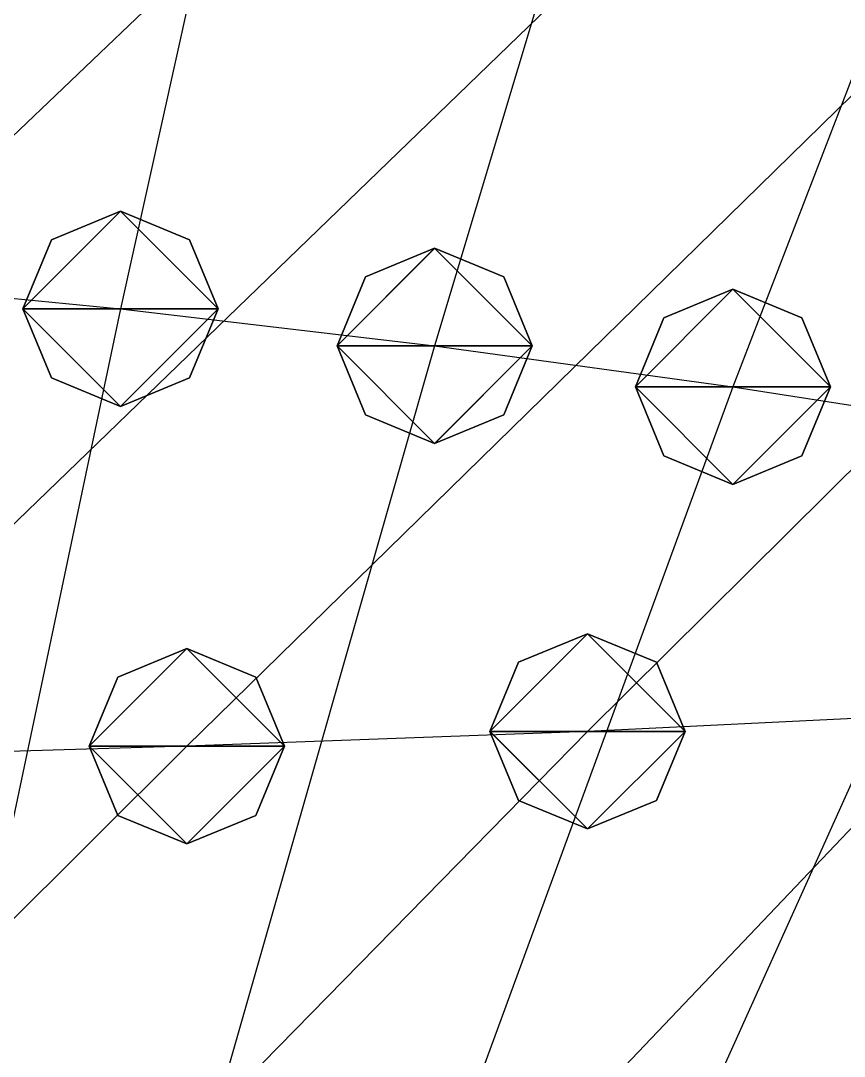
# Model space of a CAD drawing. Header units: metres. Extents: x -59 to 99, y -54 to 55.
# Drawn here: x 28.05 to 36.49, y 0.35 to 10.95 of the extents above; entities that cross this region are included whole.
import ezdxf

# ---------------------------------------------------------------- set-up
doc = ezdxf.new("R2010")
doc.units = ezdxf.units.M

msp = doc.modelspace()

# ---------------------------------------------------------------- linework, layer by layer
for p, q in [((31.549576, 19.192104, -209.16345), (29.071415, 8.002361, -208.44037)), ((35.642563, 18.820251, -203.8381), (32.28979, 7.622429, -203.00282)), ((39.660374, 18.410797, -197.96855), (35.34532, 7.2039223, -197.00543)), ((45.062016, 14.784836, -146.03622), (33.856544, 3.675293, -146.44427)), ((41.05731, 14.587231, -143.21492), (29.750278, 3.522213, -144.26007)), ((36.898182, 14.41814, -140.80763), (25.495872, 3.4013252, -142.54208)), ((32.69128, 14.283207, -138.88821), (21.212288, 3.3174706, -141.35335)), ((29.071415, 9.002361, -208.4402), (28.364307, 8.709468, -208.44025)), ((29.071415, 9.002361, -208.4402), (28.364307, 8.709468, -208.44025)), ((29.071415, 9.002361, -208.4402), (28.364307, 8.709468, -208.44025)), ((29.071415, 9.002361, -208.4402), (28.364307, 8.709468, -208.44025)), ((29.778522, 8.709468, -208.44025), (29.071415, 9.002361, -208.4402)), ((29.778522, 8.709468, -208.44025), (29.071415, 9.002361, -208.4402)), ((29.778522, 8.709468, -208.44025), (29.071415, 9.002361, -208.4402)), ((29.778522, 8.709468, -208.44025), (29.071415, 9.002361, -208.4402)), ((28.364307, 8.709468, -208.44025), (28.071415, 8.002361, -208.44037)), ((28.364307, 8.709468, -208.44025), (28.071415, 8.002361, -208.44037)), ((28.364307, 8.709468, -208.44025), (28.071415, 8.002361, -208.44037)), ((28.364307, 8.709468, -208.44025), (28.071415, 8.002361, -208.44037)), ((30.071415, 8.002361, -208.44037), (29.778522, 8.709468, -208.44025)), ((30.071415, 8.002361, -208.44037), (29.778522, 8.709468, -208.44025)), ((30.071415, 8.002361, -208.44037), (29.778522, 8.709468, -208.44025)), ((30.071415, 8.002361, -208.44037), (29.778522, 8.709468, -208.44025)), ((32.28979, 8.622429, -203.00266), (31.582684, 8.3295355, -203.0027)), ((32.28979, 8.622429, -203.00266), (31.582684, 8.3295355, -203.0027)), ((32.28979, 8.622429, -203.00266), (31.582684, 8.3295355, -203.0027)), ((32.28979, 8.622429, -203.00266), (31.582684, 8.3295355, -203.0027)), ((32.9969, 8.3295355, -203.0027), (32.28979, 8.622429, -203.00266)), ((32.9969, 8.3295355, -203.0027), (32.28979, 8.622429, -203.00266)), ((32.9969, 8.3295355, -203.0027), (32.28979, 8.622429, -203.00266)), ((32.9969, 8.3295355, -203.0027), (32.28979, 8.622429, -203.00266)), ((25.722347, 8.326824, -213.0821), (29.071415, 8.002361, -208.44037)), ((31.582684, 8.3295355, -203.0027), (31.289791, 7.622429, -203.00282)), ((31.582684, 8.3295355, -203.0027), (31.289791, 7.622429, -203.00282)), ((31.582684, 8.3295355, -203.0027), (31.289791, 7.622429, -203.00282)), ((31.582684, 8.3295355, -203.0027), (31.289791, 7.622429, -203.00282)), ((33.28979, 7.622429, -203.00282), (32.9969, 8.3295355, -203.0027)), ((33.28979, 7.622429, -203.00282), (32.9969, 8.3295355, -203.0027)), ((33.28979, 7.622429, -203.00282), (32.9969, 8.3295355, -203.0027)), ((33.28979, 7.622429, -203.00282), (32.9969, 8.3295355, -203.0027)), ((35.34532, 8.203922, -197.00526), (34.638214, 7.911029, -197.00531)), ((35.34532, 8.203922, -197.00526), (34.638214, 7.911029, -197.00531)), ((35.34532, 8.203922, -197.00526), (34.638214, 7.911029, -197.00531)), ((35.34532, 8.203922, -197.00526), (34.638214, 7.911029, -197.00531)), ((36.05243, 7.911029, -197.00531), (35.34532, 8.203922, -197.00526)), ((36.05243, 7.911029, -197.00531), (35.34532, 8.203922, -197.00526)), ((36.05243, 7.911029, -197.00531), (35.34532, 8.203922, -197.00526)), ((36.05243, 7.911029, -197.00531), (35.34532, 8.203922, -197.00526)), ((29.071415, 8.002361, -208.44037), (26.725258, -3.130951, -208.5158)), ((28.071415, 8.002361, -208.44037), (28.364307, 7.2952547, -208.44049)), ((28.071415, 8.002361, -208.44037), (28.364307, 7.2952547, -208.44049)), ((28.071415, 8.002361, -208.44037), (28.364307, 7.2952547, -208.44049)), ((28.071415, 8.002361, -208.44037), (28.364307, 7.2952547, -208.44049)), ((29.071415, 8.002361, -208.44037), (32.28979, 7.622429, -203.00282)), ((29.778522, 7.2952547, -208.44049), (30.071415, 8.002361, -208.44037)), ((29.778522, 7.2952547, -208.44049), (30.071415, 8.002361, -208.44037)), ((29.778522, 7.2952547, -208.44049), (30.071415, 8.002361, -208.44037)), ((29.778522, 7.2952547, -208.44049), (30.071415, 8.002361, -208.44037)), ((34.638214, 7.911029, -197.00531), (34.34532, 7.2039223, -197.00543)), ((34.638214, 7.911029, -197.00531), (34.34532, 7.2039223, -197.00543)), ((34.638214, 7.911029, -197.00531), (34.34532, 7.2039223, -197.00543)), ((34.638214, 7.911029, -197.00531), (34.34532, 7.2039223, -197.00543)), ((36.34532, 7.2039223, -197.00543), (36.05243, 7.911029, -197.00531)), ((36.34532, 7.2039223, -197.00543), (36.05243, 7.911029, -197.00531)), ((36.34532, 7.2039223, -197.00543), (36.05243, 7.911029, -197.00531)), ((36.34532, 7.2039223, -197.00543), (36.05243, 7.911029, -197.00531)), ((32.28979, 7.622429, -203.00282), (29.10085, -3.53545, -202.7297)), ((31.289791, 7.622429, -203.00282), (31.582684, 6.9153223, -203.00294)), ((31.289791, 7.622429, -203.00282), (31.582684, 6.9153223, -203.00294)), ((31.289791, 7.622429, -203.00282), (31.582684, 6.9153223, -203.00294)), ((31.289791, 7.622429, -203.00282), (31.582684, 6.9153223, -203.00294)), ((32.28979, 7.622429, -203.00282), (35.34532, 7.2039223, -197.00543)), ((32.9969, 6.9153223, -203.00294), (33.28979, 7.622429, -203.00282)), ((32.9969, 6.9153223, -203.00294), (33.28979, 7.622429, -203.00282)), ((32.9969, 6.9153223, -203.00294), (33.28979, 7.622429, -203.00282)), ((32.9969, 6.9153223, -203.00294), (33.28979, 7.622429, -203.00282)), ((28.364307, 7.2952547, -208.44049), (29.071415, 7.0023613, -208.44054)), ((28.364307, 7.2952547, -208.44049), (29.071415, 7.0023613, -208.44054)), ((28.364307, 7.2952547, -208.44049), (29.071415, 7.0023613, -208.44054)), ((28.364307, 7.2952547, -208.44049), (29.071415, 7.0023613, -208.44054)), ((29.071415, 7.0023613, -208.44054), (29.778522, 7.2952547, -208.44049)), ((29.071415, 7.0023613, -208.44054), (29.778522, 7.2952547, -208.44049)), ((29.071415, 7.0023613, -208.44054), (29.778522, 7.2952547, -208.44049)), ((29.071415, 7.0023613, -208.44054), (29.778522, 7.2952547, -208.44049)), ((35.34532, 7.2039223, -197.00543), (31.244015, -3.9780731, -196.3892)), ((34.34532, 7.2039223, -197.00543), (34.638214, 6.4968157, -197.00555)), ((34.34532, 7.2039223, -197.00543), (34.638214, 6.4968157, -197.00555)), ((34.34532, 7.2039223, -197.00543), (34.638214, 6.4968157, -197.00555)), ((34.34532, 7.2039223, -197.00543), (34.638214, 6.4968157, -197.00555)), ((35.34532, 7.2039223, -197.00543), (38.187756, 6.7615356, -190.6631)), ((36.05243, 6.4968157, -197.00555), (36.34532, 7.2039223, -197.00543)), ((36.05243, 6.4968157, -197.00555), (36.34532, 7.2039223, -197.00543)), ((36.05243, 6.4968157, -197.00555), (36.34532, 7.2039223, -197.00543)), ((36.05243, 6.4968157, -197.00555), (36.34532, 7.2039223, -197.00543)), ((31.582684, 6.9153223, -203.00294), (32.28979, 6.622429, -203.00299)), ((31.582684, 6.9153223, -203.00294), (32.28979, 6.622429, -203.00299)), ((31.582684, 6.9153223, -203.00294), (32.28979, 6.622429, -203.00299)), ((31.582684, 6.9153223, -203.00294), (32.28979, 6.622429, -203.00299)), ((32.28979, 6.622429, -203.00299), (32.9969, 6.9153223, -203.00294)), ((32.28979, 6.622429, -203.00299), (32.9969, 6.9153223, -203.00294)), ((32.28979, 6.622429, -203.00299), (32.9969, 6.9153223, -203.00294)), ((32.28979, 6.622429, -203.00299), (32.9969, 6.9153223, -203.00294)), ((38.187756, 6.7615356, -190.6631), (33.139343, -4.443886, -189.7119)), ((34.638214, 6.4968157, -197.00555), (35.34532, 6.2039223, -197.0056)), ((34.638214, 6.4968157, -197.00555), (35.34532, 6.2039223, -197.0056)), ((34.638214, 6.4968157, -197.00555), (35.34532, 6.2039223, -197.0056)), ((34.638214, 6.4968157, -197.00555), (35.34532, 6.2039223, -197.0056)), ((35.34532, 6.2039223, -197.0056), (36.05243, 6.4968157, -197.00555)), ((35.34532, 6.2039223, -197.0056), (36.05243, 6.4968157, -197.00555)), ((35.34532, 6.2039223, -197.0056), (36.05243, 6.4968157, -197.00555)), ((35.34532, 6.2039223, -197.0056), (36.05243, 6.4968157, -197.00555)), ((33.856544, 4.675293, -146.4441), (33.149437, 4.3823996, -146.44415)), ((33.856544, 4.675293, -146.4441), (33.149437, 4.3823996, -146.44415)), ((33.856544, 4.675293, -146.4441), (33.149437, 4.3823996, -146.44415)), ((33.856544, 4.675293, -146.4441), (33.149437, 4.3823996, -146.44415)), ((34.563652, 4.3823996, -146.44415), (33.856544, 4.675293, -146.4441)), ((34.563652, 4.3823996, -146.44415), (33.856544, 4.675293, -146.4441)), ((34.563652, 4.3823996, -146.44415), (33.856544, 4.675293, -146.4441)), ((34.563652, 4.3823996, -146.44415), (33.856544, 4.675293, -146.4441)), ((29.750278, 4.522213, -144.2599), (29.04317, 4.2293196, -144.25995)), ((29.750278, 4.522213, -144.2599), (29.04317, 4.2293196, -144.25995)), ((29.750278, 4.522213, -144.2599), (29.04317, 4.2293196, -144.25995)), ((29.750278, 4.522213, -144.2599), (29.04317, 4.2293196, -144.25995)), ((30.457386, 4.2293196, -144.25995), (29.750278, 4.522213, -144.2599)), ((30.457386, 4.2293196, -144.25995), (29.750278, 4.522213, -144.2599)), ((30.457386, 4.2293196, -144.25995), (29.750278, 4.522213, -144.2599)), ((30.457386, 4.2293196, -144.25995), (29.750278, 4.522213, -144.2599)), ((33.149437, 4.3823996, -146.44415), (32.856544, 3.675293, -146.44427)), ((33.149437, 4.3823996, -146.44415), (32.856544, 3.675293, -146.44427)), ((33.149437, 4.3823996, -146.44415), (32.856544, 3.675293, -146.44427)), ((33.149437, 4.3823996, -146.44415), (32.856544, 3.675293, -146.44427)), ((34.856544, 3.675293, -146.44427), (34.563652, 4.3823996, -146.44415)), ((34.856544, 3.675293, -146.44427), (34.563652, 4.3823996, -146.44415)), ((34.856544, 3.675293, -146.44427), (34.563652, 4.3823996, -146.44415)), ((34.856544, 3.675293, -146.44427), (34.563652, 4.3823996, -146.44415)), ((29.04317, 4.2293196, -144.25995), (28.750278, 3.522213, -144.26007)), ((29.04317, 4.2293196, -144.25995), (28.750278, 3.522213, -144.26007)), ((29.04317, 4.2293196, -144.25995), (28.750278, 3.522213, -144.26007)), ((29.04317, 4.2293196, -144.25995), (28.750278, 3.522213, -144.26007)), ((30.750278, 3.522213, -144.26007), (30.457386, 4.2293196, -144.25995)), ((30.750278, 3.522213, -144.26007), (30.457386, 4.2293196, -144.25995)), ((30.750278, 3.522213, -144.26007), (30.457386, 4.2293196, -144.25995)), ((30.750278, 3.522213, -144.26007), (30.457386, 4.2293196, -144.25995)), ((37.67569, 3.858944, -149.07779), (27.027634, -7.3235016, -148.439)), ((37.67569, 3.858944, -149.07779), (33.856544, 3.675293, -146.44427)), ((33.856544, 3.675293, -146.44427), (22.93851, -7.4652863, -146.40228)), ((33.856544, 3.675293, -146.44427), (29.750278, 3.522213, -144.26007)), ((32.856544, 3.675293, -146.44427), (33.149437, 2.9681861, -146.4444)), ((32.856544, 3.675293, -146.44427), (33.149437, 2.9681861, -146.4444)), ((32.856544, 3.675293, -146.44427), (33.149437, 2.9681861, -146.4444)), ((32.856544, 3.675293, -146.44427), (33.149437, 2.9681861, -146.4444)), ((34.563652, 2.9681864, -146.4444), (34.856544, 3.675293, -146.44427)), ((34.563652, 2.9681864, -146.4444), (34.856544, 3.675293, -146.44427)), ((34.563652, 2.9681864, -146.4444), (34.856544, 3.675293, -146.44427)), ((34.563652, 2.9681864, -146.4444), (34.856544, 3.675293, -146.44427)), ((29.750278, 3.522213, -144.26007), (18.59135, -7.5747566, -144.83815)), ((29.750278, 3.522213, -144.26007), (25.495872, 3.4013252, -142.54208)), ((28.750278, 3.522213, -144.26007), (29.04317, 2.8151062, -144.2602)), ((28.750278, 3.522213, -144.26007), (29.04317, 2.8151062, -144.2602)), ((28.750278, 3.522213, -144.26007), (29.04317, 2.8151062, -144.2602)), ((28.750278, 3.522213, -144.26007), (29.04317, 2.8151062, -144.2602)), ((30.457386, 2.8151064, -144.2602), (30.750278, 3.522213, -144.26007)), ((30.457386, 2.8151064, -144.2602), (30.750278, 3.522213, -144.26007)), ((30.457386, 2.8151064, -144.2602), (30.750278, 3.522213, -144.26007)), ((30.457386, 2.8151064, -144.2602), (30.750278, 3.522213, -144.26007)), ((33.149437, 2.9681861, -146.4444), (33.856544, 2.675293, -146.44444)), ((33.149437, 2.9681861, -146.4444), (33.856544, 2.675293, -146.44444)), ((33.149437, 2.9681861, -146.4444), (33.856544, 2.675293, -146.44444)), ((33.149437, 2.9681861, -146.4444), (33.856544, 2.675293, -146.44444)), ((33.856544, 2.675293, -146.44444), (34.563652, 2.9681864, -146.4444)), ((33.856544, 2.675293, -146.44444), (34.563652, 2.9681864, -146.4444)), ((33.856544, 2.675293, -146.44444), (34.563652, 2.9681864, -146.4444)), ((33.856544, 2.675293, -146.44444), (34.563652, 2.9681864, -146.4444)), ((29.04317, 2.8151062, -144.2602), (29.750278, 2.522213, -144.26024)), ((29.04317, 2.8151062, -144.2602), (29.750278, 2.522213, -144.26024)), ((29.04317, 2.8151062, -144.2602), (29.750278, 2.522213, -144.26024)), ((29.04317, 2.8151062, -144.2602), (29.750278, 2.522213, -144.26024)), ((29.750278, 2.522213, -144.26024), (30.457386, 2.8151064, -144.2602)), ((29.750278, 2.522213, -144.26024), (30.457386, 2.8151064, -144.2602)), ((29.750278, 2.522213, -144.26024), (30.457386, 2.8151064, -144.2602)), ((29.750278, 2.522213, -144.26024), (30.457386, 2.8151064, -144.2602))]:
    msp.add_line(p, q)
for points in [[(28.071415, 8.002361, -208.44037), (28.364307, 8.709468, -208.44025), (29.071415, 9.002361, -208.4402), (29.071514, 9.002461, -208.4401)], [(28.071415, 8.002361, -208.44037), (28.364307, 8.709468, -208.44025), (29.071415, 9.002361, -208.4402), (29.071514, 9.002461, -208.4401)], [(28.071415, 8.002361, -208.44037), (28.364307, 8.709468, -208.44025), (29.071415, 9.002361, -208.4402), (29.071514, 9.002461, -208.4401)], [(28.071415, 8.002361, -208.44037), (28.364307, 8.709468, -208.44025), (29.071415, 9.002361, -208.4402), (29.071514, 9.002461, -208.4401)], [(28.071415, 8.002361, -208.44037), (29.071415, 9.002361, -208.4402), (30.071415, 8.002361, -208.44037), (30.071514, 8.002461, -208.44026)], [(28.071415, 8.002361, -208.44037), (29.071415, 9.002361, -208.4402), (30.071415, 8.002361, -208.44037), (30.071514, 8.002461, -208.44026)], [(28.071415, 8.002361, -208.44037), (29.071415, 9.002361, -208.4402), (30.071415, 8.002361, -208.44037), (30.071514, 8.002461, -208.44026)], [(28.071415, 8.002361, -208.44037), (29.071415, 9.002361, -208.4402), (30.071415, 8.002361, -208.44037), (30.071514, 8.002461, -208.44026)], [(29.071415, 9.002361, -208.4402), (29.778522, 8.709468, -208.44025), (30.071415, 8.002361, -208.44037), (30.071514, 8.002461, -208.44026)], [(29.071415, 9.002361, -208.4402), (29.778522, 8.709468, -208.44025), (30.071415, 8.002361, -208.44037), (30.071514, 8.002461, -208.44026)], [(29.071415, 9.002361, -208.4402), (29.778522, 8.709468, -208.44025), (30.071415, 8.002361, -208.44037), (30.071514, 8.002461, -208.44026)], [(29.071415, 9.002361, -208.4402), (29.778522, 8.709468, -208.44025), (30.071415, 8.002361, -208.44037), (30.071514, 8.002461, -208.44026)], [(31.289791, 7.622429, -203.00282), (31.582684, 8.3295355, -203.0027), (32.28979, 8.622429, -203.00266), (32.28989, 8.622529, -203.00255)], [(31.289791, 7.622429, -203.00282), (31.582684, 8.3295355, -203.0027), (32.28979, 8.622429, -203.00266), (32.28989, 8.622529, -203.00255)], [(31.289791, 7.622429, -203.00282), (31.582684, 8.3295355, -203.0027), (32.28979, 8.622429, -203.00266), (32.28989, 8.622529, -203.00255)], [(31.289791, 7.622429, -203.00282), (31.582684, 8.3295355, -203.0027), (32.28979, 8.622429, -203.00266), (32.28989, 8.622529, -203.00255)], [(31.289791, 7.622429, -203.00282), (32.28979, 8.622429, -203.00266), (33.28979, 7.622429, -203.00282), (33.28989, 7.622529, -203.00272)], [(31.289791, 7.622429, -203.00282), (32.28979, 8.622429, -203.00266), (33.28979, 7.622429, -203.00282), (33.28989, 7.622529, -203.00272)], [(31.289791, 7.622429, -203.00282), (32.28979, 8.622429, -203.00266), (33.28979, 7.622429, -203.00282), (33.28989, 7.622529, -203.00272)], [(31.289791, 7.622429, -203.00282), (32.28979, 8.622429, -203.00266), (33.28979, 7.622429, -203.00282), (33.28989, 7.622529, -203.00272)], [(32.28979, 8.622429, -203.00266), (32.9969, 8.3295355, -203.0027), (33.28979, 7.622429, -203.00282), (33.28989, 7.622529, -203.00272)], [(32.28979, 8.622429, -203.00266), (32.9969, 8.3295355, -203.0027), (33.28979, 7.622429, -203.00282), (33.28989, 7.622529, -203.00272)], [(32.28979, 8.622429, -203.00266), (32.9969, 8.3295355, -203.0027), (33.28979, 7.622429, -203.00282), (33.28989, 7.622529, -203.00272)], [(32.28979, 8.622429, -203.00266), (32.9969, 8.3295355, -203.0027), (33.28979, 7.622429, -203.00282), (33.28989, 7.622529, -203.00272)], [(34.34532, 7.2039223, -197.00543), (34.638214, 7.911029, -197.00531), (35.34532, 8.203922, -197.00526), (35.34542, 8.204022, -197.00516)], [(34.34532, 7.2039223, -197.00543), (34.638214, 7.911029, -197.00531), (35.34532, 8.203922, -197.00526), (35.34542, 8.204022, -197.00516)], [(34.34532, 7.2039223, -197.00543), (34.638214, 7.911029, -197.00531), (35.34532, 8.203922, -197.00526), (35.34542, 8.204022, -197.00516)], [(34.34532, 7.2039223, -197.00543), (34.638214, 7.911029, -197.00531), (35.34532, 8.203922, -197.00526), (35.34542, 8.204022, -197.00516)], [(34.34532, 7.2039223, -197.00543), (35.34532, 8.203922, -197.00526), (36.34532, 7.2039223, -197.00543), (36.34542, 7.2040224, -197.00533)], [(34.34532, 7.2039223, -197.00543), (35.34532, 8.203922, -197.00526), (36.34532, 7.2039223, -197.00543), (36.34542, 7.2040224, -197.00533)], [(34.34532, 7.2039223, -197.00543), (35.34532, 8.203922, -197.00526), (36.34532, 7.2039223, -197.00543), (36.34542, 7.2040224, -197.00533)], [(34.34532, 7.2039223, -197.00543), (35.34532, 8.203922, -197.00526), (36.34532, 7.2039223, -197.00543), (36.34542, 7.2040224, -197.00533)], [(35.34532, 8.203922, -197.00526), (36.05243, 7.911029, -197.00531), (36.34532, 7.2039223, -197.00543), (36.34542, 7.2040224, -197.00533)], [(35.34532, 8.203922, -197.00526), (36.05243, 7.911029, -197.00531), (36.34532, 7.2039223, -197.00543), (36.34542, 7.2040224, -197.00533)], [(35.34532, 8.203922, -197.00526), (36.05243, 7.911029, -197.00531), (36.34532, 7.2039223, -197.00543), (36.34542, 7.2040224, -197.00533)], [(35.34532, 8.203922, -197.00526), (36.05243, 7.911029, -197.00531), (36.34532, 7.2039223, -197.00543), (36.34542, 7.2040224, -197.00533)], [(29.071415, 7.0023613, -208.44054), (28.364307, 7.2952547, -208.44049), (28.071415, 8.002361, -208.44037), (28.071514, 8.002461, -208.44026)], [(30.071415, 8.002361, -208.44037), (29.071415, 7.0023613, -208.44054), (28.071415, 8.002361, -208.44037), (28.071514, 8.002461, -208.44026)], [(29.071415, 7.0023613, -208.44054), (28.364307, 7.2952547, -208.44049), (28.071415, 8.002361, -208.44037), (28.071514, 8.002461, -208.44026)], [(30.071415, 8.002361, -208.44037), (29.071415, 7.0023613, -208.44054), (28.071415, 8.002361, -208.44037), (28.071514, 8.002461, -208.44026)], [(29.071415, 7.0023613, -208.44054), (28.364307, 7.2952547, -208.44049), (28.071415, 8.002361, -208.44037), (28.071514, 8.002461, -208.44026)], [(30.071415, 8.002361, -208.44037), (29.071415, 7.0023613, -208.44054), (28.071415, 8.002361, -208.44037), (28.071514, 8.002461, -208.44026)], [(29.071415, 7.0023613, -208.44054), (28.364307, 7.2952547, -208.44049), (28.071415, 8.002361, -208.44037), (28.071514, 8.002461, -208.44026)], [(30.071415, 8.002361, -208.44037), (29.071415, 7.0023613, -208.44054), (28.071415, 8.002361, -208.44037), (28.071514, 8.002461, -208.44026)], [(30.071415, 8.002361, -208.44037), (29.778522, 7.2952547, -208.44049), (29.071415, 7.0023613, -208.44054), (29.071514, 7.0024614, -208.44043)], [(30.071415, 8.002361, -208.44037), (29.778522, 7.2952547, -208.44049), (29.071415, 7.0023613, -208.44054), (29.071514, 7.0024614, -208.44043)], [(30.071415, 8.002361, -208.44037), (29.778522, 7.2952547, -208.44049), (29.071415, 7.0023613, -208.44054), (29.071514, 7.0024614, -208.44043)], [(30.071415, 8.002361, -208.44037), (29.778522, 7.2952547, -208.44049), (29.071415, 7.0023613, -208.44054), (29.071514, 7.0024614, -208.44043)], [(32.28979, 6.622429, -203.00299), (31.582684, 6.9153223, -203.00294), (31.289791, 7.622429, -203.00282), (31.28989, 7.622529, -203.00272)], [(33.28979, 7.622429, -203.00282), (32.28979, 6.622429, -203.00299), (31.289791, 7.622429, -203.00282), (31.28989, 7.622529, -203.00272)], [(32.28979, 6.622429, -203.00299), (31.582684, 6.9153223, -203.00294), (31.289791, 7.622429, -203.00282), (31.28989, 7.622529, -203.00272)], [(33.28979, 7.622429, -203.00282), (32.28979, 6.622429, -203.00299), (31.289791, 7.622429, -203.00282), (31.28989, 7.622529, -203.00272)], [(32.28979, 6.622429, -203.00299), (31.582684, 6.9153223, -203.00294), (31.289791, 7.622429, -203.00282), (31.28989, 7.622529, -203.00272)], [(33.28979, 7.622429, -203.00282), (32.28979, 6.622429, -203.00299), (31.289791, 7.622429, -203.00282), (31.28989, 7.622529, -203.00272)], [(32.28979, 6.622429, -203.00299), (31.582684, 6.9153223, -203.00294), (31.289791, 7.622429, -203.00282), (31.28989, 7.622529, -203.00272)], [(33.28979, 7.622429, -203.00282), (32.28979, 6.622429, -203.00299), (31.289791, 7.622429, -203.00282), (31.28989, 7.622529, -203.00272)], [(33.28979, 7.622429, -203.00282), (32.9969, 6.9153223, -203.00294), (32.28979, 6.622429, -203.00299), (32.28989, 6.622529, -203.00288)], [(33.28979, 7.622429, -203.00282), (32.9969, 6.9153223, -203.00294), (32.28979, 6.622429, -203.00299), (32.28989, 6.622529, -203.00288)], [(33.28979, 7.622429, -203.00282), (32.9969, 6.9153223, -203.00294), (32.28979, 6.622429, -203.00299), (32.28989, 6.622529, -203.00288)], [(33.28979, 7.622429, -203.00282), (32.9969, 6.9153223, -203.00294), (32.28979, 6.622429, -203.00299), (32.28989, 6.622529, -203.00288)], [(35.34532, 6.2039223, -197.0056), (34.638214, 6.4968157, -197.00555), (34.34532, 7.2039223, -197.00543), (34.34542, 7.2040224, -197.00533)], [(36.34532, 7.2039223, -197.00543), (35.34532, 6.2039223, -197.0056), (34.34532, 7.2039223, -197.00543), (34.34542, 7.2040224, -197.00533)], [(35.34532, 6.2039223, -197.0056), (34.638214, 6.4968157, -197.00555), (34.34532, 7.2039223, -197.00543), (34.34542, 7.2040224, -197.00533)], [(36.34532, 7.2039223, -197.00543), (35.34532, 6.2039223, -197.0056), (34.34532, 7.2039223, -197.00543), (34.34542, 7.2040224, -197.00533)], [(35.34532, 6.2039223, -197.0056), (34.638214, 6.4968157, -197.00555), (34.34532, 7.2039223, -197.00543), (34.34542, 7.2040224, -197.00533)], [(36.34532, 7.2039223, -197.00543), (35.34532, 6.2039223, -197.0056), (34.34532, 7.2039223, -197.00543), (34.34542, 7.2040224, -197.00533)], [(35.34532, 6.2039223, -197.0056), (34.638214, 6.4968157, -197.00555), (34.34532, 7.2039223, -197.00543), (34.34542, 7.2040224, -197.00533)], [(36.34532, 7.2039223, -197.00543), (35.34532, 6.2039223, -197.0056), (34.34532, 7.2039223, -197.00543), (34.34542, 7.2040224, -197.00533)], [(36.34532, 7.2039223, -197.00543), (36.05243, 6.4968157, -197.00555), (35.34532, 6.2039223, -197.0056), (35.34542, 6.2040224, -197.0055)], [(36.34532, 7.2039223, -197.00543), (36.05243, 6.4968157, -197.00555), (35.34532, 6.2039223, -197.0056), (35.34542, 6.2040224, -197.0055)], [(36.34532, 7.2039223, -197.00543), (36.05243, 6.4968157, -197.00555), (35.34532, 6.2039223, -197.0056), (35.34542, 6.2040224, -197.0055)], [(36.34532, 7.2039223, -197.00543), (36.05243, 6.4968157, -197.00555), (35.34532, 6.2039223, -197.0056), (35.34542, 6.2040224, -197.0055)], [(32.856544, 3.675293, -146.44427), (33.149437, 4.3823996, -146.44415), (33.856544, 4.675293, -146.4441), (33.856644, 4.675393, -146.444)], [(32.856544, 3.675293, -146.44427), (33.149437, 4.3823996, -146.44415), (33.856544, 4.675293, -146.4441), (33.856644, 4.675393, -146.444)], [(32.856544, 3.675293, -146.44427), (33.149437, 4.3823996, -146.44415), (33.856544, 4.675293, -146.4441), (33.856644, 4.675393, -146.444)], [(32.856544, 3.675293, -146.44427), (33.149437, 4.3823996, -146.44415), (33.856544, 4.675293, -146.4441), (33.856644, 4.675393, -146.444)], [(32.856544, 3.675293, -146.44427), (33.856544, 4.675293, -146.4441), (34.856544, 3.675293, -146.44427), (34.856644, 3.6753929, -146.44417)], [(32.856544, 3.675293, -146.44427), (33.856544, 4.675293, -146.4441), (34.856544, 3.675293, -146.44427), (34.856644, 3.6753929, -146.44417)], [(32.856544, 3.675293, -146.44427), (33.856544, 4.675293, -146.4441), (34.856544, 3.675293, -146.44427), (34.856644, 3.6753929, -146.44417)], [(32.856544, 3.675293, -146.44427), (33.856544, 4.675293, -146.4441), (34.856544, 3.675293, -146.44427), (34.856644, 3.6753929, -146.44417)], [(33.856544, 4.675293, -146.4441), (34.563652, 4.3823996, -146.44415), (34.856544, 3.675293, -146.44427), (34.856644, 3.6753929, -146.44417)], [(33.856544, 4.675293, -146.4441), (34.563652, 4.3823996, -146.44415), (34.856544, 3.675293, -146.44427), (34.856644, 3.6753929, -146.44417)], [(33.856544, 4.675293, -146.4441), (34.563652, 4.3823996, -146.44415), (34.856544, 3.675293, -146.44427), (34.856644, 3.6753929, -146.44417)], [(33.856544, 4.675293, -146.4441), (34.563652, 4.3823996, -146.44415), (34.856544, 3.675293, -146.44427), (34.856644, 3.6753929, -146.44417)], [(28.750278, 3.522213, -144.26007), (29.04317, 4.2293196, -144.25995), (29.750278, 4.522213, -144.2599), (29.750378, 4.522313, -144.2598)], [(28.750278, 3.522213, -144.26007), (29.04317, 4.2293196, -144.25995), (29.750278, 4.522213, -144.2599), (29.750378, 4.522313, -144.2598)], [(28.750278, 3.522213, -144.26007), (29.04317, 4.2293196, -144.25995), (29.750278, 4.522213, -144.2599), (29.750378, 4.522313, -144.2598)], [(28.750278, 3.522213, -144.26007), (29.04317, 4.2293196, -144.25995), (29.750278, 4.522213, -144.2599), (29.750378, 4.522313, -144.2598)], [(28.750278, 3.522213, -144.26007), (29.750278, 4.522213, -144.2599), (30.750278, 3.522213, -144.26007), (30.750378, 3.5223129, -144.25996)], [(28.750278, 3.522213, -144.26007), (29.750278, 4.522213, -144.2599), (30.750278, 3.522213, -144.26007), (30.750378, 3.5223129, -144.25996)], [(28.750278, 3.522213, -144.26007), (29.750278, 4.522213, -144.2599), (30.750278, 3.522213, -144.26007), (30.750378, 3.5223129, -144.25996)], [(28.750278, 3.522213, -144.26007), (29.750278, 4.522213, -144.2599), (30.750278, 3.522213, -144.26007), (30.750378, 3.5223129, -144.25996)], [(29.750278, 4.522213, -144.2599), (30.457386, 4.2293196, -144.25995), (30.750278, 3.522213, -144.26007), (30.750378, 3.5223129, -144.25996)], [(29.750278, 4.522213, -144.2599), (30.457386, 4.2293196, -144.25995), (30.750278, 3.522213, -144.26007), (30.750378, 3.5223129, -144.25996)], [(29.750278, 4.522213, -144.2599), (30.457386, 4.2293196, -144.25995), (30.750278, 3.522213, -144.26007), (30.750378, 3.5223129, -144.25996)], [(29.750278, 4.522213, -144.2599), (30.457386, 4.2293196, -144.25995), (30.750278, 3.522213, -144.26007), (30.750378, 3.5223129, -144.25996)], [(33.856544, 2.675293, -146.44444), (33.149437, 2.9681861, -146.4444), (32.856544, 3.675293, -146.44427), (32.856644, 3.6753929, -146.44417)], [(34.856544, 3.675293, -146.44427), (33.856544, 2.675293, -146.44444), (32.856544, 3.675293, -146.44427), (32.856644, 3.6753929, -146.44417)], [(33.856544, 2.675293, -146.44444), (33.149437, 2.9681861, -146.4444), (32.856544, 3.675293, -146.44427), (32.856644, 3.6753929, -146.44417)], [(34.856544, 3.675293, -146.44427), (33.856544, 2.675293, -146.44444), (32.856544, 3.675293, -146.44427), (32.856644, 3.6753929, -146.44417)], [(33.856544, 2.675293, -146.44444), (33.149437, 2.9681861, -146.4444), (32.856544, 3.675293, -146.44427), (32.856644, 3.6753929, -146.44417)], [(34.856544, 3.675293, -146.44427), (33.856544, 2.675293, -146.44444), (32.856544, 3.675293, -146.44427), (32.856644, 3.6753929, -146.44417)], [(33.856544, 2.675293, -146.44444), (33.149437, 2.9681861, -146.4444), (32.856544, 3.675293, -146.44427), (32.856644, 3.6753929, -146.44417)], [(34.856544, 3.675293, -146.44427), (33.856544, 2.675293, -146.44444), (32.856544, 3.675293, -146.44427), (32.856644, 3.6753929, -146.44417)], [(34.856544, 3.675293, -146.44427), (34.563652, 2.9681864, -146.4444), (33.856544, 2.675293, -146.44444), (33.856644, 2.6753929, -146.44434)], [(34.856544, 3.675293, -146.44427), (34.563652, 2.9681864, -146.4444), (33.856544, 2.675293, -146.44444), (33.856644, 2.6753929, -146.44434)], [(34.856544, 3.675293, -146.44427), (34.563652, 2.9681864, -146.4444), (33.856544, 2.675293, -146.44444), (33.856644, 2.6753929, -146.44434)], [(34.856544, 3.675293, -146.44427), (34.563652, 2.9681864, -146.4444), (33.856544, 2.675293, -146.44444), (33.856644, 2.6753929, -146.44434)], [(29.750278, 2.522213, -144.26024), (29.04317, 2.8151062, -144.2602), (28.750278, 3.522213, -144.26007), (28.750378, 3.5223129, -144.25996)], [(30.750278, 3.522213, -144.26007), (29.750278, 2.522213, -144.26024), (28.750278, 3.522213, -144.26007), (28.750378, 3.5223129, -144.25996)], [(29.750278, 2.522213, -144.26024), (29.04317, 2.8151062, -144.2602), (28.750278, 3.522213, -144.26007), (28.750378, 3.5223129, -144.25996)], [(30.750278, 3.522213, -144.26007), (29.750278, 2.522213, -144.26024), (28.750278, 3.522213, -144.26007), (28.750378, 3.5223129, -144.25996)], [(29.750278, 2.522213, -144.26024), (29.04317, 2.8151062, -144.2602), (28.750278, 3.522213, -144.26007), (28.750378, 3.5223129, -144.25996)], [(30.750278, 3.522213, -144.26007), (29.750278, 2.522213, -144.26024), (28.750278, 3.522213, -144.26007), (28.750378, 3.5223129, -144.25996)], [(29.750278, 2.522213, -144.26024), (29.04317, 2.8151062, -144.2602), (28.750278, 3.522213, -144.26007), (28.750378, 3.5223129, -144.25996)], [(30.750278, 3.522213, -144.26007), (29.750278, 2.522213, -144.26024), (28.750278, 3.522213, -144.26007), (28.750378, 3.5223129, -144.25996)], [(30.750278, 3.522213, -144.26007), (30.457386, 2.8151064, -144.2602), (29.750278, 2.522213, -144.26024), (29.750378, 2.5223129, -144.26013)], [(30.750278, 3.522213, -144.26007), (30.457386, 2.8151064, -144.2602), (29.750278, 2.522213, -144.26024), (29.750378, 2.5223129, -144.26013)], [(30.750278, 3.522213, -144.26007), (30.457386, 2.8151064, -144.2602), (29.750278, 2.522213, -144.26024), (29.750378, 2.5223129, -144.26013)], [(30.750278, 3.522213, -144.26007), (30.457386, 2.8151064, -144.2602), (29.750278, 2.522213, -144.26024), (29.750378, 2.5223129, -144.26013)]]:
    msp.add_3dface(points)

doc.saveas('drawing.dxf')
